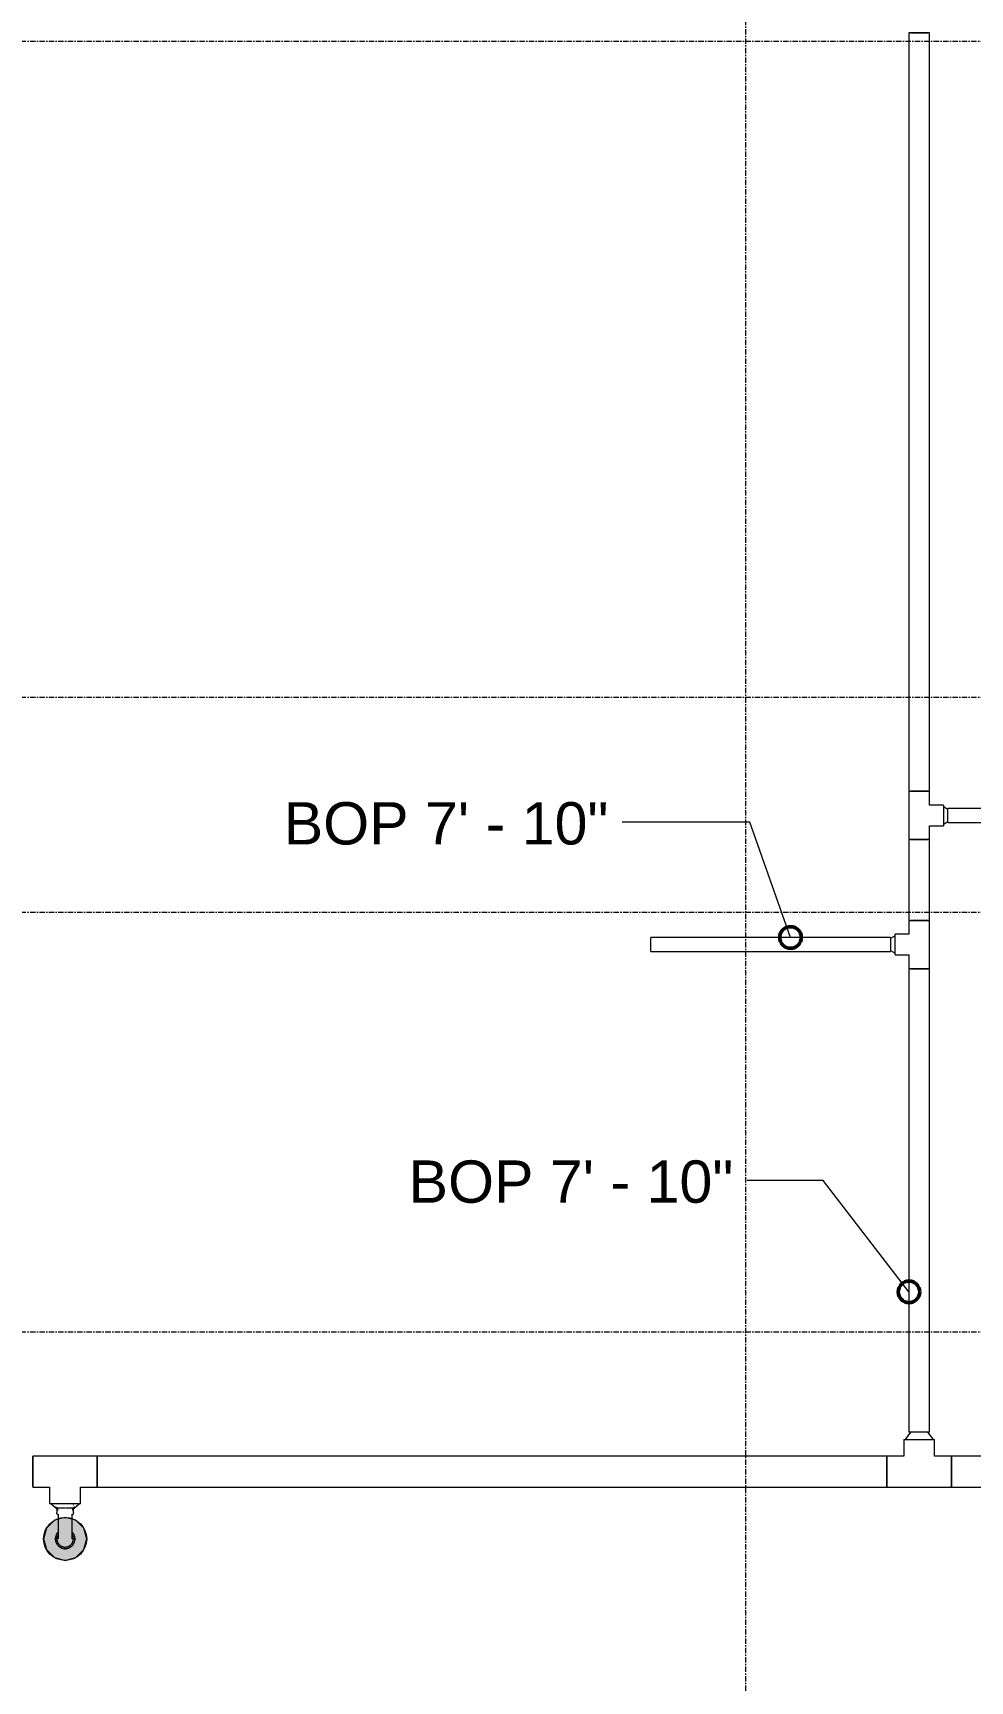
# Model space of a CAD drawing. Header units: inches. Extents: x -3679 to 241, y -496 to 1784.
# Drawn here: x -2279.2 to -2192.1, y 306.5 to 459.8 of the extents above; entities that cross this region are included whole.
import ezdxf

# ---------------------------------------------------------------- set-up
doc = ezdxf.new("R2010")
doc.units = ezdxf.units.IN
doc.header["$MEASUREMENT"] = 0
doc.linetypes.add('Grid Line', pattern=[0.875, 0.5, -0.125, 0.125, -0.125])
for name, color, linetype, lineweight in [('A-ANNO-NOTE', 250, 'Continuous', 9), ('G-ANNO-DIMS', 251, 'Continuous', 9), ('P-PIPE', 1, 'Continuous', 9), ('P-PIPE-CNTR', 1, 'Continuous', 9), ('S-GRID', 8, 'Continuous', 9)]:
    doc.layers.add(name, color=color, linetype=linetype, lineweight=lineweight)
doc.styles.add('Arial', font='arial.ttf', dxfattribs={"height": 3.934132})

# ---------------------------------------------------------------- blocks, each defined once
blk = doc.blocks.new('Victaulic-VicPress316-Elbow 90-45deg Style P568_P571 - Standard-V6-SECOND LEVEL')
at = {"layer": 'P-PIPE'}
for p, q in [((-388.77, 322.6), (-388.77, 322.18)), ((-388.66, 322.03), (-388.66, 321.14)), ((-387.34, 321.14), (-387.34, 322.03)), ((-387.23, 322.92), (-387.22, 322.92)), ((-387.23, 322.18), (-387.23, 322.6))]:
    blk.add_line(p, q, dxfattribs=at)
at = {"layer": 'P-PIPE', "flags": 128}
for points in [[(-388.77, 322.63), (-388.77, 322.63), (-388.78, 322.63), (-388.78, 322.63), (-388.79, 322.64), (-388.8, 322.64), (-388.8, 322.64), (-388.81, 322.64), (-388.81, 322.64), (-388.82, 322.64), (-388.82, 322.64), (-388.83, 322.65), (-388.83, 322.65), (-388.84, 322.65), (-388.84, 322.66), (-388.85, 322.66), (-388.85, 322.66), (-388.86, 322.67), (-388.86, 322.67), (-388.87, 322.67), (-388.87, 322.68), (-388.87, 322.68), (-388.88, 322.69), (-388.88, 322.69), (-388.89, 322.7), (-388.89, 322.7), (-388.89, 322.71), (-388.89, 322.71), (-388.9, 322.72), (-388.9, 322.72), (-388.9, 322.73)], [(-388.78, 322.92), (-388.78, 322.92), (-388.77, 322.92)], [(-388.76, 322.92), (-388.76, 322.92), (-388.77, 322.92), (-388.77, 322.92), (-388.77, 322.92)], [(-388.77, 322.92), (-388.77, 322.92), (-388.76, 322.92), (-388.76, 322.92)], [(-388.75, 322.63), (-388.76, 322.63), (-388.76, 322.63), (-388.76, 322.63), (-388.77, 322.63), (-388.77, 322.63), (-388.77, 322.63)], [(-388.77, 322.63), (-388.77, 322.63), (-388.76, 322.63), (-388.76, 322.63), (-388.76, 322.63), (-388.75, 322.63), (-388.74, 322.63), (-388.74, 322.63), (-388.73, 322.63), (-388.72, 322.63), (-388.71, 322.63), (-388.69, 322.63), (-388.68, 322.63), (-388.67, 322.63), (-388.65, 322.63), (-388.63, 322.63), (-388.61, 322.63), (-388.6, 322.63), (-388.58, 322.63), (-388.56, 322.63), (-388.53, 322.63), (-388.51, 322.63), (-388.49, 322.63), (-388.46, 322.63), (-388.44, 322.63), (-388.41, 322.63), (-388.39, 322.63), (-388.36, 322.63), (-388.33, 322.63), (-388.31, 322.63), (-388.28, 322.63), (-388.25, 322.63), (-388.22, 322.63), (-388.19, 322.63), (-388.16, 322.63), (-388.13, 322.63), (-388.1, 322.63), (-388.07, 322.63), (-388.04, 322.63), (-388.02, 322.63)], [(-388.66, 321.96), (-388.67, 321.97), (-388.67, 321.98), (-388.68, 321.98), (-388.69, 321.99), (-388.7, 322), (-388.7, 322.01), (-388.71, 322.02), (-388.72, 322.03), (-388.72, 322.04), (-388.73, 322.04), (-388.73, 322.05), (-388.74, 322.06), (-388.74, 322.07), (-388.75, 322.08), (-388.75, 322.09), (-388.76, 322.1), (-388.76, 322.12), (-388.76, 322.13), (-388.76, 322.14), (-388.76, 322.15), (-388.77, 322.16), (-388.77, 322.17), (-388.77, 322.18), (-388.77, 322.18)], [(-387.97, 322.63), (-387.94, 322.63), (-387.91, 322.63), (-387.88, 322.63), (-387.85, 322.63), (-387.82, 322.63), (-387.79, 322.63), (-387.76, 322.63), (-387.73, 322.63), (-387.7, 322.63), (-387.67, 322.63), (-387.65, 322.63), (-387.62, 322.63), (-387.59, 322.63), (-387.57, 322.63), (-387.54, 322.63), (-387.52, 322.63), (-387.49, 322.63), (-387.47, 322.63), (-387.45, 322.63), (-387.43, 322.63), (-387.41, 322.63), (-387.39, 322.63), (-387.37, 322.63), (-387.36, 322.63), (-387.34, 322.63), (-387.32, 322.63), (-387.31, 322.63), (-387.3, 322.63), (-387.29, 322.63), (-387.28, 322.63), (-387.27, 322.63), (-387.26, 322.63), (-387.25, 322.63), (-387.24, 322.63), (-387.24, 322.63), (-387.24, 322.63), (-387.23, 322.63), (-387.23, 322.63), (-387.23, 322.63)], [(-387.23, 322.18), (-387.23, 322.17), (-387.23, 322.16), (-387.24, 322.15), (-387.24, 322.14), (-387.24, 322.13), (-387.24, 322.12), (-387.24, 322.11), (-387.25, 322.1), (-387.25, 322.09), (-387.26, 322.08), (-387.26, 322.07), (-387.26, 322.06), (-387.27, 322.05), (-387.28, 322.04), (-387.28, 322.03), (-387.29, 322.02), (-387.29, 322.01), (-387.3, 322), (-387.31, 321.99), (-387.32, 321.99), (-387.32, 321.98), (-387.33, 321.97), (-387.34, 321.97), (-387.34, 321.96)], [(-387.23, 322.63), (-387.23, 322.63), (-387.24, 322.63), (-387.24, 322.63), (-387.24, 322.63), (-387.25, 322.63)], [(-387.24, 322.92), (-387.24, 322.92), (-387.23, 322.92), (-387.23, 322.92), (-387.23, 322.92)], [(-387.23, 322.92), (-387.23, 322.92), (-387.24, 322.92), (-387.24, 322.92), (-387.24, 322.92)], [(-387.1, 322.72), (-387.1, 322.72), (-387.1, 322.71), (-387.11, 322.71), (-387.11, 322.7), (-387.11, 322.7), (-387.12, 322.69), (-387.12, 322.69), (-387.12, 322.68), (-387.13, 322.68), (-387.13, 322.68), (-387.14, 322.67), (-387.14, 322.67), (-387.14, 322.66), (-387.15, 322.66), (-387.15, 322.66), (-387.16, 322.65), (-387.16, 322.65), (-387.17, 322.65), (-387.17, 322.65), (-387.18, 322.64), (-387.18, 322.64), (-387.19, 322.64), (-387.2, 322.64), (-387.2, 322.64), (-387.21, 322.64), (-387.21, 322.63), (-387.22, 322.63), (-387.22, 322.63), (-387.23, 322.63), (-387.23, 322.63)], [(-388.66, 320.37), (-388.68, 320.35), (-388.7, 320.32), (-388.73, 320.3), (-388.75, 320.27), (-388.77, 320.24), (-388.79, 320.2), (-388.8, 320.17), (-388.82, 320.14), (-388.84, 320.11), (-388.85, 320.07), (-388.86, 320.04), (-388.87, 320), (-388.88, 319.97), (-388.89, 319.93), (-388.9, 319.9), (-388.9, 319.86), (-388.91, 319.83), (-388.91, 319.79), (-388.91, 319.75), (-388.91, 319.72), (-388.91, 319.68), (-388.91, 319.64), (-388.9, 319.61), (-388.9, 319.57), (-388.89, 319.54), (-388.88, 319.5), (-388.87, 319.47), (-388.86, 319.43), (-388.84, 319.4), (-388.83, 319.36), (-388.81, 319.33), (-388.8, 319.3), (-388.78, 319.27), (-388.76, 319.24), (-388.74, 319.21), (-388.72, 319.18), (-388.69, 319.15), (-388.67, 319.12), (-388.64, 319.1), (-388.62, 319.07), (-388.59, 319.05), (-388.56, 319.02), (-388.53, 319), (-388.5, 318.98), (-388.47, 318.96), (-388.44, 318.94), (-388.41, 318.93), (-388.37, 318.91), (-388.34, 318.9), (-388.31, 318.88), (-388.27, 318.87), (-388.24, 318.86), (-388.2, 318.85), (-388.16, 318.85), (-388.13, 318.84), (-388.09, 318.84), (-388.06, 318.83), (-388.02, 318.83), (-388, 318.83)], [(-388.66, 321.14), (-388.66, 321.08), (-388.66, 321.02), (-388.66, 320.97), (-388.66, 320.91), (-388.66, 320.86), (-388.66, 320.8), (-388.66, 320.75), (-388.66, 320.7), (-388.66, 320.65), (-388.66, 320.59), (-388.66, 320.54), (-388.66, 320.49), (-388.66, 320.44), (-388.66, 320.4), (-388.66, 320.35), (-388.66, 320.3), (-388.66, 320.26), (-388.66, 320.22), (-388.66, 320.18), (-388.66, 320.14), (-388.66, 320.1), (-388.66, 320.06), (-388.66, 320.03), (-388.66, 319.99), (-388.66, 319.96), (-388.66, 319.93), (-388.66, 319.91), (-388.66, 319.88), (-388.66, 319.86), (-388.66, 319.84), (-388.66, 319.82), (-388.66, 319.8), (-388.66, 319.79), (-388.66, 319.77), (-388.66, 319.76), (-388.66, 319.75), (-388.66, 319.75), (-388.66, 319.74), (-388.66, 319.74), (-388.66, 319.74)], [(-388, 318.83), (-387.96, 318.83), (-387.93, 318.83), (-387.89, 318.84), (-387.85, 318.84), (-387.82, 318.85), (-387.78, 318.86), (-387.75, 318.87), (-387.71, 318.88), (-387.68, 318.89), (-387.64, 318.9), (-387.61, 318.92), (-387.58, 318.93), (-387.55, 318.95), (-387.52, 318.97), (-387.49, 318.99), (-387.46, 319.01), (-387.43, 319.03), (-387.4, 319.06), (-387.37, 319.08), (-387.35, 319.11), (-387.32, 319.13), (-387.3, 319.16), (-387.27, 319.19), (-387.25, 319.22), (-387.23, 319.25), (-387.21, 319.28), (-387.2, 319.31), (-387.18, 319.35), (-387.16, 319.38), (-387.15, 319.41), (-387.14, 319.45), (-387.13, 319.48), (-387.12, 319.52), (-387.11, 319.55), (-387.1, 319.59), (-387.1, 319.62), (-387.09, 319.66), (-387.09, 319.7), (-387.09, 319.73), (-387.09, 319.77), (-387.09, 319.81), (-387.09, 319.84), (-387.1, 319.88), (-387.1, 319.91), (-387.11, 319.95), (-387.12, 319.99), (-387.13, 320.02), (-387.14, 320.05), (-387.16, 320.09), (-387.17, 320.12), (-387.19, 320.16), (-387.2, 320.19), (-387.22, 320.22), (-387.24, 320.25), (-387.26, 320.28), (-387.28, 320.31), (-387.31, 320.34), (-387.33, 320.36)], [(-387.34, 319.74), (-387.34, 319.74), (-387.34, 319.75), (-387.34, 319.75), (-387.34, 319.76), (-387.34, 319.77), (-387.34, 319.78), (-387.34, 319.8), (-387.34, 319.81), (-387.34, 319.83), (-387.34, 319.85), (-387.34, 319.88), (-387.34, 319.9), (-387.34, 319.93), (-387.34, 319.96), (-387.34, 319.99), (-387.34, 320.02), (-387.34, 320.05), (-387.34, 320.09), (-387.34, 320.13), (-387.34, 320.17), (-387.34, 320.21), (-387.34, 320.25), (-387.34, 320.29), (-387.34, 320.34), (-387.34, 320.38), (-387.34, 320.43), (-387.34, 320.48), (-387.34, 320.53), (-387.34, 320.58), (-387.34, 320.63), (-387.34, 320.68), (-387.34, 320.74), (-387.34, 320.79), (-387.34, 320.84), (-387.34, 320.9), (-387.34, 320.95), (-387.34, 321.01), (-387.34, 321.07), (-387.34, 321.12), (-387.34, 321.14)], [(-388.66, 320.13), (-388.68, 320.1), (-388.69, 320.08), (-388.7, 320.05), (-388.71, 320.02), (-388.72, 319.99), (-388.73, 319.96), (-388.74, 319.93), (-388.75, 319.9), (-388.76, 319.87), (-388.76, 319.84), (-388.76, 319.81), (-388.77, 319.78), (-388.77, 319.75), (-388.77, 319.72), (-388.76, 319.69), (-388.76, 319.66), (-388.76, 319.63), (-388.75, 319.6), (-388.75, 319.57), (-388.74, 319.54), (-388.73, 319.51), (-388.72, 319.48), (-388.71, 319.45), (-388.7, 319.42), (-388.68, 319.4), (-388.67, 319.37), (-388.65, 319.34), (-388.64, 319.32), (-388.62, 319.29), (-388.6, 319.27), (-388.58, 319.24), (-388.56, 319.22), (-388.54, 319.2), (-388.52, 319.18), (-388.49, 319.16), (-388.47, 319.14), (-388.45, 319.12), (-388.42, 319.1), (-388.4, 319.09), (-388.37, 319.07), (-388.34, 319.06), (-388.31, 319.04), (-388.29, 319.03), (-388.26, 319.02), (-388.23, 319.01), (-388.2, 319), (-388.17, 319), (-388.14, 318.99), (-388.11, 318.98), (-388.08, 318.98), (-388.05, 318.98), (-388.02, 318.98), (-388, 318.98)], [(-388, 318.98), (-387.97, 318.98), (-387.94, 318.98), (-387.91, 318.98), (-387.88, 318.99), (-387.85, 318.99), (-387.82, 319), (-387.79, 319.01), (-387.76, 319.02), (-387.73, 319.03), (-387.7, 319.04), (-387.67, 319.05), (-387.65, 319.06), (-387.62, 319.08), (-387.59, 319.09), (-387.57, 319.11), (-387.54, 319.13), (-387.52, 319.15), (-387.49, 319.17), (-387.47, 319.19), (-387.45, 319.21), (-387.43, 319.23), (-387.41, 319.25), (-387.39, 319.28), (-387.37, 319.3), (-387.36, 319.33), (-387.34, 319.35), (-387.32, 319.38), (-387.31, 319.41), (-387.3, 319.44), (-387.29, 319.47), (-387.28, 319.49), (-387.27, 319.52), (-387.26, 319.55), (-387.25, 319.58), (-387.24, 319.61), (-387.24, 319.64), (-387.24, 319.67), (-387.23, 319.7), (-387.23, 319.73), (-387.23, 319.77), (-387.24, 319.8), (-387.24, 319.83), (-387.24, 319.86), (-387.25, 319.89), (-387.25, 319.92), (-387.26, 319.95), (-387.27, 319.98), (-387.28, 320.01), (-387.29, 320.03), (-387.3, 320.06), (-387.32, 320.09), (-387.33, 320.12), (-387.34, 320.14)]]:
    blk.add_lwpolyline(points, dxfattribs=at)

msp = doc.modelspace()

# ---------------------------------------------------------------- hatches: boundary and pattern name
at = {"layer": 'A-ANNO-NOTE'}
msp.add_hatch(color=256, dxfattribs=at).paths.add_polyline_path([(-2276.25, 317.74), (-2275.25, 318.01), (-2274.52, 318.74), (-2274.25, 319.74), (-2274.52, 320.74), (-2275.25, 321.47), (-2276.25, 321.74), (-2277.25, 321.47), (-2277.98, 320.74), (-2278.25, 319.74), (-2277.98, 318.74), (-2277.25, 318.01)], flags=0)
h = msp.add_hatch(color=256, dxfattribs=at)
edge = h.paths.add_edge_path(flags=0)
edge.add_arc((-2276.25, 319.74), 2, 0, 360)

# ---------------------------------------------------------------- linework, layer by layer
for p, q in [((-2277.98, 320.74), (-2278.25, 319.74)), ((-2277.25, 321.47), (-2277.98, 320.74)), ((-2276.25, 321.74), (-2277.25, 321.47)), ((-2275.25, 321.47), (-2276.25, 321.74)), ((-2274.52, 320.74), (-2275.25, 321.47)), ((-2274.25, 319.74), (-2274.52, 320.74)), ((-2278.25, 319.74), (-2277.98, 318.74)), ((-2277.98, 318.74), (-2277.25, 318.01)), ((-2275.25, 318.01), (-2274.52, 318.74)), ((-2274.52, 318.74), (-2274.25, 319.74)), ((-2277.25, 318.01), (-2276.25, 317.74)), ((-2276.25, 317.74), (-2275.25, 318.01))]:
    msp.add_line(p, q, dxfattribs=at)
msp.add_circle((-2276.25, 319.74), 2, dxfattribs=at)
at = {"layer": 'G-ANNO-DIMS'}
for p, q in [((-2212.61, 386.37), (-2224.47, 386.37)), ((-2208.82, 375.66), (-2212.61, 386.37)), ((-2205.79, 353.06), (-2212.86, 353.06)), ((-2197.81, 342.71), (-2205.79, 353.06))]:
    msp.add_line(p, q, dxfattribs=at)
at = {"layer": 'G-ANNO-DIMS', "lineweight": 50}
for centre in [(-2208.82, 375.66), (-2197.81, 342.71)]:
    msp.add_circle(centre, 1, dxfattribs=at)
at = {"layer": 'P-PIPE'}
for p, q in [((-2195.91, 459.76), (-2197.81, 459.76)), ((-2197.81, 459.76), (-2197.81, 389.25)), ((-2197.68, 459.76), (-2197.53, 459.76)), ((-2197.53, 459.76), (-2197.33, 459.76)), ((-2197.33, 459.76), (-2197.1, 459.76)), ((-2197.1, 459.76), (-2196.61, 459.76)), ((-2196.61, 459.76), (-2196.38, 459.76)), ((-2196.38, 459.76), (-2196.18, 459.76)), ((-2196.18, 459.76), (-2196.03, 459.76)), ((-2195.91, 389.25), (-2195.91, 459.76)), ((-2197.81, 389.25), (-2197.81, 384.76)), ((-2197.81, 389.25), (-2195.91, 389.25)), ((-2197.53, 389.25), (-2197.68, 389.25)), ((-2197.33, 389.25), (-2197.53, 389.25)), ((-2197.1, 389.25), (-2197.33, 389.25)), ((-2196.61, 389.25), (-2197.1, 389.25)), ((-2196.38, 389.25), (-2196.61, 389.25)), ((-2196.18, 389.25), (-2196.38, 389.25)), ((-2196.03, 389.25), (-2196.18, 389.25)), ((-2195.91, 387.96), (-2195.91, 389.25)), ((-2194.61, 387.96), (-2195.91, 387.96)), ((-2194.61, 387.96), (-2194.61, 386.05)), ((-2194.21, 387.57), (-2194.61, 387.82)), ((-2194.61, 386.19), (-2194.21, 386.44)), ((-2142.83, 387.66), (-2194.21, 387.66)), ((-2194.21, 386.35), (-2194.21, 387.66)), ((-2194.21, 386.35), (-2142.83, 386.35)), ((-2195.91, 384.76), (-2197.81, 384.76)), ((-2197.81, 384.76), (-2197.81, 377.25)), ((-2197.68, 384.76), (-2197.53, 384.76)), ((-2197.53, 384.76), (-2197.33, 384.76)), ((-2197.33, 384.76), (-2197.1, 384.76)), ((-2197.1, 384.76), (-2196.61, 384.76)), ((-2196.61, 384.76), (-2196.38, 384.76)), ((-2196.38, 384.76), (-2196.18, 384.76)), ((-2196.18, 384.76), (-2196.03, 384.76)), ((-2195.91, 384.76), (-2195.91, 386.05)), ((-2195.91, 386.05), (-2194.61, 386.05)), ((-2195.91, 377.25), (-2195.91, 384.76)), ((-2197.81, 377.25), (-2197.81, 375.96)), ((-2197.81, 377.25), (-2195.91, 377.25)), ((-2197.53, 377.25), (-2197.68, 377.25)), ((-2197.33, 377.25), (-2197.53, 377.25)), ((-2197.1, 377.25), (-2197.33, 377.25)), ((-2196.61, 377.25), (-2197.1, 377.25)), ((-2196.38, 377.25), (-2196.61, 377.25)), ((-2196.18, 377.25), (-2196.38, 377.25)), ((-2196.03, 377.25), (-2196.18, 377.25)), ((-2195.91, 372.76), (-2195.91, 377.25)), ((-2199.51, 375.66), (-2221.81, 375.66)), ((-2221.81, 374.35), (-2221.81, 375.66)), ((-2199.1, 375.82), (-2199.51, 375.57)), ((-2199.51, 375.66), (-2199.51, 374.35)), ((-2197.81, 375.96), (-2199.1, 375.96)), ((-2199.1, 374.05), (-2199.1, 375.96)), ((-2221.81, 374.35), (-2199.51, 374.35)), ((-2199.51, 374.44), (-2199.1, 374.19)), ((-2199.1, 374.05), (-2197.81, 374.05)), ((-2197.81, 374.05), (-2197.81, 372.76)), ((-2195.91, 372.76), (-2197.81, 372.76)), ((-2197.81, 372.76), (-2197.81, 329.65)), ((-2197.68, 372.76), (-2197.53, 372.76)), ((-2197.53, 372.76), (-2197.33, 372.76)), ((-2197.33, 372.76), (-2197.1, 372.76)), ((-2197.1, 372.76), (-2196.61, 372.76)), ((-2196.61, 372.76), (-2196.38, 372.76)), ((-2196.38, 372.76), (-2196.18, 372.76)), ((-2196.18, 372.76), (-2196.03, 372.76)), ((-2195.91, 329.65), (-2195.91, 372.76)), ((-2197.67, 329.65), (-2198.17, 328.99)), ((-2195.91, 329.65), (-2197.81, 329.65)), ((-2195.54, 328.99), (-2196.04, 329.65)), ((-2198.29, 328.99), (-2198.29, 327.44)), ((-2198.29, 328.99), (-2195.42, 328.99)), ((-2195.42, 327.44), (-2195.42, 328.99)), ((-2273.26, 327.44), (-2279.24, 327.44)), ((-2279.24, 327.44), (-2279.24, 325.28)), ((-2279.24, 327.25), (-2279.24, 327.39)), ((-2279.24, 327.02), (-2279.24, 327.24)), ((-2279.24, 326.72), (-2279.24, 327.02)), ((-2279.24, 326.37), (-2279.24, 326.72)), ((-2199.85, 327.44), (-2273.26, 327.44)), ((-2273.26, 325.28), (-2273.26, 327.44)), ((-2273.26, 327.39), (-2273.26, 327.25)), ((-2273.26, 327.24), (-2273.26, 327.02)), ((-2273.26, 327.02), (-2273.26, 326.72)), ((-2273.26, 326.72), (-2273.26, 326.37)), ((-2198.29, 327.44), (-2199.85, 327.44)), ((-2199.85, 327.44), (-2199.85, 326.72)), ((-2199.85, 327.25), (-2199.85, 327.39)), ((-2199.85, 327.02), (-2199.85, 327.24)), ((-2199.85, 326.72), (-2199.85, 327.02)), ((-2199.85, 326.37), (-2199.85, 326.72)), ((-2199.85, 326.72), (-2199.85, 324.56)), ((-2193.86, 327.44), (-2195.42, 327.44)), ((-2134.99, 327.44), (-2193.86, 327.44)), ((-2193.86, 326.72), (-2193.86, 327.44)), ((-2193.86, 327.39), (-2193.86, 327.25)), ((-2193.86, 327.24), (-2193.86, 327.02)), ((-2193.86, 327.02), (-2193.86, 326.72)), ((-2193.86, 326.72), (-2193.86, 326.37)), ((-2193.86, 324.56), (-2193.86, 326.72)), ((-2279.24, 325.63), (-2279.24, 326.37)), ((-2279.24, 325.28), (-2279.24, 325.63)), ((-2279.24, 324.98), (-2279.24, 325.28)), ((-2279.24, 325.28), (-2279.24, 324.56)), ((-2279.24, 324.76), (-2279.24, 324.98)), ((-2273.26, 326.37), (-2273.26, 325.63)), ((-2273.26, 325.63), (-2273.26, 325.28)), ((-2273.26, 324.56), (-2273.26, 325.28)), ((-2273.26, 325.28), (-2273.26, 324.98)), ((-2273.26, 324.98), (-2273.26, 324.76)), ((-2199.85, 325.63), (-2199.85, 326.37)), ((-2199.85, 325.28), (-2199.85, 325.63)), ((-2199.85, 324.98), (-2199.85, 325.28)), ((-2199.85, 324.76), (-2199.85, 324.98)), ((-2193.86, 326.37), (-2193.86, 325.63)), ((-2193.86, 325.63), (-2193.86, 325.28)), ((-2193.86, 325.28), (-2193.86, 324.98)), ((-2193.86, 324.98), (-2193.86, 324.76)), ((-2279.24, 324.61), (-2279.24, 324.75)), ((-2279.24, 324.56), (-2277.69, 324.56)), ((-2277.69, 324.56), (-2277.69, 323.01)), ((-2274.81, 324.56), (-2273.26, 324.56)), ((-2274.81, 323.01), (-2274.81, 324.56)), ((-2273.26, 324.75), (-2273.26, 324.61)), ((-2273.26, 324.56), (-2199.85, 324.56)), ((-2199.85, 324.61), (-2199.85, 324.75)), ((-2199.85, 324.56), (-2193.86, 324.56)), ((-2193.86, 324.75), (-2193.86, 324.61)), ((-2193.86, 324.56), (-2134.99, 324.56)), ((-2274.81, 323.01), (-2277.69, 323.01)), ((-2277.56, 323.01), (-2276.9, 322.43)), ((-2275.6, 322.43), (-2274.94, 323.01))]:
    msp.add_line(p, q, dxfattribs=at)
at = {"layer": 'P-PIPE-CNTR'}
for p, q in [((-2277.25, 319.74), (-2276.99, 319.74)), ((-2276.25, 318.74), (-2276.25, 319.01)), ((-2275.51, 319.74), (-2275.25, 319.74))]:
    msp.add_line(p, q, dxfattribs=at)
at = {"layer": 'S-GRID', "linetype": 'Grid Line'}
for p, q in [((-2213, 1771.74), (-2213, -484.26)), ((-3666.39, 459), (228, 459)), ((-3666.39, 398), (228, 398)), ((-3666.39, 378), (228, 378)), ((-3666.39, 339), (226, 339))]:
    msp.add_line(p, q, dxfattribs=at)

# ---------------------------------------------------------------- block references
at = {"layer": 'P-PIPE'}
msp.add_blockref('Victaulic-VicPress316-Elbow 90-45deg Style P568_P571 - Standard-V6-SECOND LEVEL', (-1888.25, 0), dxfattribs=at)

# ---------------------------------------------------------------- texts
at = {"layer": 'G-ANNO-DIMS', "char_height": 3.9341, "width": 35.952, "attachment_point": 1, "line_spacing_factor": 0.938532, "style": 'Arial'}
for insert in [(-2255.93, 388.24), (-2244.32, 354.93)]:
    msp.add_mtext('BOP 7\' - 10"', dxfattribs=dict(at, insert=insert))

doc.saveas('drawing.dxf')
